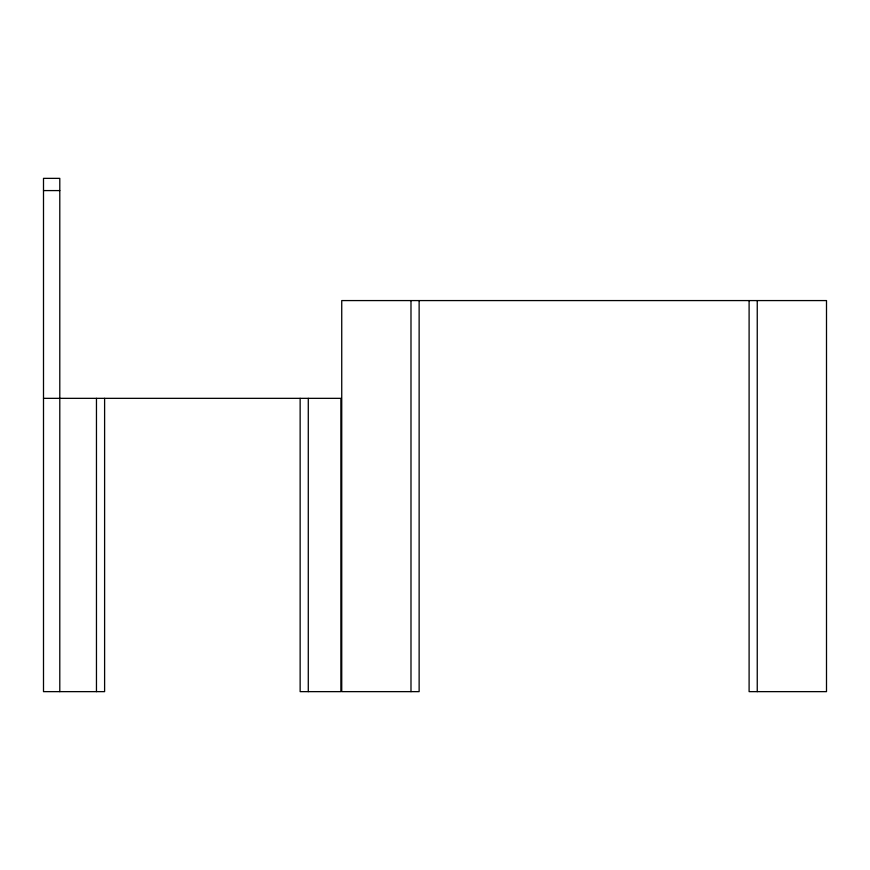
<?xml version="1.0" encoding="UTF-8"?>
<svg xmlns="http://www.w3.org/2000/svg" width="870" height="870" viewBox="0 0 870 870"><rect width="100%" height="100%" fill="white"/><g stroke="black" fill="none" stroke-linecap="round" stroke-linejoin="round"><path stroke-width="1.3" d="M43.5 190.584L59.791 190.584M43.5 398.34L340.877 398.34L340.877 691.639L300.139 691.639L300.139 398.34M757.248 300.574L757.248 691.639M749.103 300.574L749.103 691.639L826.5 691.639L826.5 300.574L341.736 300.574L341.736 691.639L419.133 691.639L419.133 300.574M410.988 300.574L410.988 691.639M308.284 398.34L308.284 691.639M104.607 398.34L104.607 691.639L43.5 691.639L43.5 178.361L59.791 178.361L59.791 691.639M96.461 398.34L96.461 691.639"/></g></svg>
